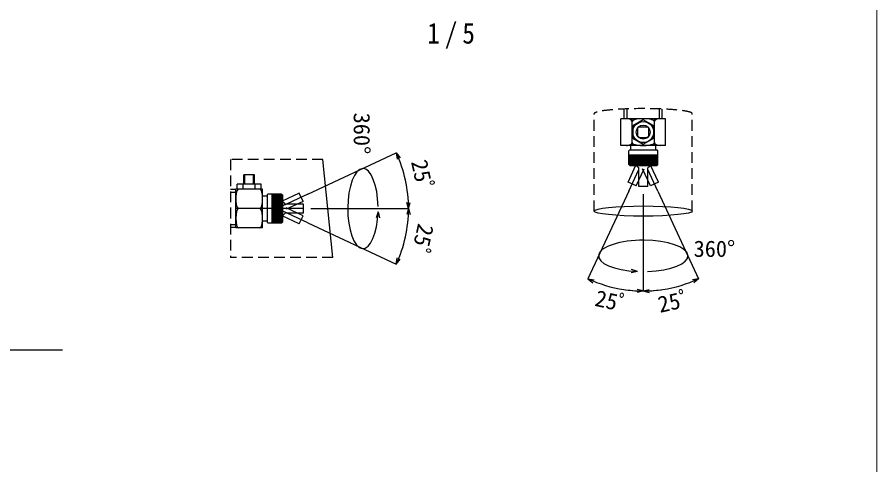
# Model space of a CAD drawing. Units: millimetres on the paper, enlarged 15 times, with parts at other scales. Extents: x -2100 to 2100, y -1470 to 1470.
# Drawn here: x 655 to 2100, y -718 to 34 of the extents above; entities that cross this region are included whole.
import ezdxf
from ezdxf.enums import TextEntityAlignment as Align

# ---------------------------------------------------------------- set-up
doc = ezdxf.new("R2010")
doc.units = ezdxf.units.MM
doc.header["$LTSCALE"] = 15
doc.linetypes.add('CHAIN2', pattern=[12, 9, -1, 1, -1])
doc.linetypes.add('DASHED1', pattern=[1.8, 1.2, -0.6])
doc.layers.add('0-0_図面枠', color=7, linetype='Continuous', lineweight=18)
doc.layers.add('0-1_ブロック', color=4, linetype='Continuous')
doc.layers.add('1-1_製品図', color=7, linetype='Continuous')
doc.styles.add('ＭＳ ゴシック', font='')
doc.styles.get('ＭＳ ゴシック').set_extended_font_data('MS Gothic')

msp = doc.modelspace()

# ---------------------------------------------------------------- linework, layer by layer
at = {"layer": '0-0_図面枠', "color": 5}
msp.add_lwpolyline([(2100, 1470), (-2100, 1470), (-2100, -1470), (2100, -1470)], close=True, dxfattribs=at)
at = {"layer": '0-1_ブロック', "color": 7, "linetype": 'CHAIN2'}
msp.add_line((731.46, -525.75), (-1640.25, -525.75), dxfattribs=at)
at = {"layer": '1-1_製品図', "linetype": 'DASHED1'}
for p, q in [((1624.97, -291.94), (1624.97, -128.41)), ((1789.97, -291.94), (1789.97, -128.41)), ((1014, -205.22), (1014, -370.22)), ((1169.01, -205.22), (1014, -205.22)), ((1186.07, -370.22), (1014, -370.22))]:
    msp.add_line(p, q, dxfattribs=at)
at = {"layer": '1-1_製品図'}
for p, q in [((1675.55, -136.77), (1675.55, -120.54)), ((1680.35, -136.77), (1680.35, -120.35)), ((1734.59, -136.77), (1734.59, -120.35)), ((1739.39, -136.77), (1739.39, -120.54)), ((1745.15, -136.77), (1669.79, -136.77)), ((1669.79, -181.77), (1669.79, -136.77)), ((1688.63, -181.77), (1688.63, -136.77)), ((1726.31, -181.77), (1726.31, -136.77)), ((1745.15, -181.77), (1745.15, -136.77)), ((1699.97, -150.27), (1698.47, -151.77)), ((1698.47, -166.77), (1698.47, -151.77)), ((1699.97, -150.27), (1714.97, -150.27)), ((1716.47, -151.77), (1714.97, -150.27)), ((1716.47, -151.77), (1716.47, -166.77)), ((1698.47, -166.77), (1699.97, -168.27)), ((1699.97, -168.27), (1714.97, -168.27)), ((1714.97, -168.27), (1716.47, -166.77)), ((1745.15, -181.77), (1669.79, -181.77)), ((1686.47, -189.27), (1686.47, -181.77)), ((1728.47, -189.27), (1728.47, -181.77)), ((1684.73, -189.27), (1683.23, -190.77)), ((1683.23, -213.87), (1683.23, -190.77)), ((1683.23, -197.37), (1731.71, -197.37)), ((1684.73, -189.27), (1730.21, -189.27)), ((1684.97, -215.37), (1684.97, -197.37)), ((1686.47, -215.37), (1686.47, -197.37)), ((1687.97, -215.37), (1687.97, -197.37)), ((1689.47, -215.37), (1689.47, -197.37)), ((1690.97, -215.37), (1690.97, -197.37)), ((1692.47, -215.37), (1692.47, -197.37)), ((1693.97, -215.37), (1693.97, -197.37)), ((1695.47, -215.37), (1695.47, -197.37)), ((1696.97, -215.37), (1696.97, -197.37)), ((1698.47, -215.37), (1698.47, -197.37)), ((1699.97, -215.37), (1699.97, -197.37)), ((1701.47, -215.37), (1701.47, -197.37)), ((1702.97, -215.37), (1702.97, -197.37)), ((1704.47, -215.37), (1704.47, -197.37)), ((1705.97, -215.37), (1705.97, -197.37)), ((1707.47, -215.37), (1707.47, -197.37)), ((1708.97, -215.37), (1708.97, -197.37)), ((1710.47, -215.37), (1710.47, -197.37)), ((1711.97, -215.37), (1711.97, -197.37)), ((1713.47, -215.37), (1713.47, -197.37)), ((1714.97, -215.37), (1714.97, -197.37)), ((1716.47, -215.37), (1716.47, -197.37)), ((1717.97, -215.37), (1717.97, -197.37)), ((1719.47, -215.37), (1719.47, -197.37)), ((1720.97, -215.37), (1720.97, -197.37)), ((1722.47, -215.37), (1722.47, -197.37)), ((1723.97, -215.37), (1723.97, -197.37)), ((1725.47, -215.37), (1725.47, -197.37)), ((1726.97, -215.37), (1726.97, -197.37)), ((1728.47, -215.37), (1728.47, -197.37)), ((1729.97, -215.37), (1729.97, -197.37)), ((1730.21, -189.27), (1731.71, -190.77)), ((1731.71, -190.77), (1731.71, -213.87)), ((1683.23, -213.87), (1684.73, -215.37)), ((1684.73, -215.37), (1730.21, -215.37)), ((1731.71, -213.87), (1730.21, -215.37)), ((1036.2, -246.69), (1036.2, -231.09)), ((1054.2, -231.09), (1036.2, -231.09)), ((1037.72, -246.69), (1037.72, -231.09)), ((1052.68, -246.69), (1052.68, -231.09)), ((1054.2, -246.69), (1054.2, -231.09)), ((1714.97, -250.77), (1714.97, -219.26)), ((1022.7, -255.8), (1014, -255.8)), ((1022.7, -320.36), (1022.7, -255.09)), ((1067.7, -255.09), (1022.7, -255.09)), ((1024.8, -255.09), (1024.8, -246.69)), ((1065.6, -246.69), (1024.8, -246.69)), ((1035, -255.09), (1035, -246.69)), ((1055.4, -255.09), (1055.4, -246.69)), ((1065.6, -255.09), (1065.6, -246.69)), ((1067.7, -320.36), (1067.7, -255.09)), ((1022.7, -260.6), (1014, -260.6)), ((1075.2, -266.72), (1067.7, -266.72)), ((1075.2, -264.98), (1076.7, -263.48)), ((1075.2, -264.98), (1075.2, -310.46)), ((1099.8, -263.48), (1076.7, -263.48)), ((1083.3, -263.48), (1083.3, -311.96)), ((1101.3, -265.22), (1083.3, -265.22)), ((1101.3, -266.72), (1083.3, -266.72)), ((1101.3, -268.22), (1083.3, -268.22)), ((1101.3, -269.72), (1083.3, -269.72)), ((1101.3, -271.22), (1083.3, -271.22)), ((1101.3, -272.72), (1083.3, -272.72)), ((1101.3, -274.22), (1083.3, -274.22)), ((1099.8, -263.48), (1101.3, -264.98)), ((1101.3, -264.98), (1101.3, -310.46)), ((1136.37, -287.72), (1022.7, -287.72)), ((1101.3, -275.72), (1083.3, -275.72)), ((1101.3, -277.22), (1083.3, -277.22)), ((1101.3, -278.72), (1083.3, -278.72)), ((1101.3, -280.22), (1083.3, -280.22)), ((1101.3, -281.72), (1083.3, -281.72)), ((1101.3, -283.22), (1083.3, -283.22)), ((1101.3, -284.72), (1083.3, -284.72)), ((1101.3, -286.22), (1083.3, -286.22)), ((1101.3, -287.72), (1083.3, -287.72)), ((1101.3, -289.22), (1083.3, -289.22)), ((1101.3, -290.72), (1083.3, -290.72)), ((1101.3, -292.22), (1083.3, -292.22)), ((1101.3, -293.72), (1083.3, -293.72)), ((1101.3, -295.22), (1083.3, -295.22)), ((1101.3, -296.72), (1083.3, -296.72)), ((1101.3, -298.22), (1083.3, -298.22)), ((1101.3, -299.72), (1083.3, -299.72)), ((1101.3, -301.22), (1083.3, -301.22)), ((1101.3, -302.72), (1083.3, -302.72)), ((1136.7, -295.22), (1105.19, -295.22)), ((1261.79, -293.08), (1258.77, -303.14)), ((1261.79, -293.08), (1264.2, -303.3)), ((1022.7, -314.84), (1014, -314.84)), ((1075.2, -308.72), (1067.7, -308.72)), ((1075.2, -310.46), (1076.7, -311.96)), ((1076.7, -311.96), (1099.8, -311.96)), ((1101.3, -304.22), (1083.3, -304.22)), ((1101.3, -305.72), (1083.3, -305.72)), ((1101.3, -307.22), (1083.3, -307.22)), ((1101.3, -308.72), (1083.3, -308.72)), ((1101.3, -310.22), (1083.3, -310.22)), ((1099.8, -311.96), (1101.3, -310.46)), ((1022.7, -319.64), (1014, -319.64)), ((1067.7, -320.36), (1022.7, -320.36)), ((1697.66, -393.37), (1687.4, -395.61)), ((1697.66, -393.37), (1687.66, -390.18))]:
    msp.add_line(p, q, dxfattribs=at)
at = {"layer": '1-1_製品図', "color": 4}
for p, q in [((1143.65, -263.73), (1292.34, -194.39)), ((1292.34, -194.39), (1299.09, -202.44)), ((1292.34, -194.39), (1294.16, -204.73)), ((1681.87, -243.43), (1695.19, -214.87)), ((1733.08, -243.43), (1719.76, -214.87)), ((1695.46, -249.77), (1708.78, -221.21)), ((1719.49, -249.77), (1706.17, -221.21)), ((1695.46, -249.77), (1681.87, -243.43)), ((1733.08, -243.43), (1719.49, -249.77)), ((1683.16, -258.41), (1614.53, -405.6)), ((1731.79, -258.41), (1800.42, -405.6)), ((1129.36, -262.12), (1100.8, -275.44)), ((1135.7, -275.71), (1129.36, -262.12)), ((1707.47, -263.8), (1707.47, -426.2)), ((1135.7, -275.71), (1107.14, -289.03)), ((1135.7, -299.73), (1107.14, -286.42)), ((1148.97, -287.72), (1313.03, -287.72)), ((1148.97, -287.72), (1313.03, -287.72)), ((1149.39, -287.72), (1241.74, -287.72)), ((1313.03, -287.72), (1310.31, -277.58)), ((1313.03, -287.72), (1310.31, -297.87)), ((1313.03, -287.72), (1315.75, -277.58)), ((1313.03, -287.72), (1315.75, -297.87)), ((1129.36, -313.33), (1100.8, -300.01)), ((1129.36, -313.33), (1135.7, -299.73)), ((1143.65, -311.72), (1292.34, -381.05)), ((1292.34, -381.05), (1294.16, -370.71)), ((1292.34, -381.05), (1299.09, -373.01)), ((1614.53, -405.6), (1622.57, -412.34)), ((1614.53, -405.6), (1624.87, -407.42)), ((1800.42, -405.6), (1790.08, -407.42)), ((1800.42, -405.6), (1792.38, -412.34)), ((1707.47, -426.2), (1697.33, -423.48)), ((1707.47, -426.2), (1717.62, -423.48)), ((1707.47, -426.2), (1717.62, -428.92))]:
    msp.add_line(p, q, dxfattribs=at)
at = {"layer": '1-1_製品図', "color": 3}
msp.add_line((1186.07, -370.22), (1169.01, -205.22), dxfattribs=at)
at = {"layer": '1-1_製品図', "linetype": 'CHAIN2'}
for p, q in [((1683.16, -258.41), (1699.97, -222.35)), ((1731.79, -258.41), (1714.97, -222.35)), ((1144.03, -263.55), (1092.19, -287.72)), ((1143.65, -311.72), (1092.19, -287.72))]:
    msp.add_line(p, q, dxfattribs=at)
at = {"layer": '1-1_製品図'}
msp.add_lwpolyline([(1707.47, -179.67), (1725.14, -169.47), (1725.14, -149.07), (1707.47, -138.87), (1689.81, -149.07), (1689.81, -169.47)], close=True, dxfattribs=at)
for points in [[(1714.97, -250.77), (1699.97, -250.77), (1699.97, -219.26)], [(1136.7, -295.22), (1136.7, -280.22), (1105.19, -280.22)]]:
    msp.add_lwpolyline(points, dxfattribs=at)
at = {"layer": '1-1_製品図', "color": 4}
msp.add_lwpolyline([(1707.47, -263.8), (1707.47, -426.2), (1697.33, -428.92)], dxfattribs=at)
at = {"layer": '1-1_製品図'}
for radius in [17.67, 11.7]:
    msp.add_circle((1707.47, -159.27), radius, dxfattribs=at)
at = {"layer": '1-1_製品図', "color": 4}
for centre, radius, start, end in [((1092.19, -287.72), 220.84, 0, 25), ((1092.19, -287.72), 220.84, 335, 0), ((1707.47, -206.27), 219.94, 245, 277.81536), ((1707.47, -206.27), 219.94, 262.18464, 295)]:
    msp.add_arc(centre, radius, start, end, dxfattribs=at)
at = {"layer": '1-1_製品図'}
for centre, start, end in [((1707.47, -206.27), 217.3729, 240), ((1707.47, -206.27), 300, 322.6271), ((1092.19, -287.72), 30, 52.6271), ((1092.19, -287.72), 307.3729, 330)]:
    msp.add_arc(centre, 15, start, end, dxfattribs=at)
at = {"layer": '1-1_製品図', "linetype": 'DASHED1'}
msp.add_ellipse((1707.47, -128.41), major_axis=(-82.5, 0), ratio=0.103451, start_param=3.1415927, end_param=6.2831853, dxfattribs=at)
at = {"layer": '1-1_製品図'}
for centre, major_axis, ratio, start_param, end_param in [((1679.21, -141.57), (-9.42, 0), 0.509554, 3.1415927, 4.712389), ((1707.47, -141.57), (-18.84, 0), 0.254777, 3.1415927, 6.2831853), ((1735.73, -141.57), (9.42, 0), 0.509554, 1.5707963, 3.1415927), ((1679.21, -176.97), (-9.42, 0), 0.509554, 1.5707963, 3.1415927), ((1707.47, -176.97), (-18.84, 0), 0.254777, 6.2831853, 9.424778), ((1735.73, -176.97), (9.42, 0), 0.509554, 3.1415927, 4.712389), ((1236.36, -287.72), (0, -67.23), 0.379441, 1.6180366, 7.7741996), ((1027.5, -271.41), (0, 16.32), 0.294191, 6.2831853, 9.424778), ((1062.9, -271.41), (0, 16.32), 0.294191, 3.1415927, 6.2831853), ((1027.5, -304.04), (0, -16.32), 0.294191, 3.1415927, 6.2831853), ((1062.9, -304.04), (0, -16.32), 0.294191, 6.2831853, 9.424778), ((1707.47, -367.3), (75.09, 0), 0.350155, 4.8073715, 10.8645136)]:
    msp.add_ellipse(centre, major_axis=major_axis, ratio=ratio, start_param=start_param, end_param=end_param, dxfattribs=at)
msp.add_ellipse((1707.47, -291.94), major_axis=(-82.5, 0), ratio=0.103451, dxfattribs=at)

# ---------------------------------------------------------------- texts
at = {"layer": '1-1_製品図', "color": 4, "style": 'ＭＳ ゴシック'}
for s, rotation, p in [('360°', 270, (1212.64, -126.65)), ('25ﾟ', 282.5, (1309.03, -210.84)), ('25ﾟ', 257.5, (1321.21, -309.69)), ('25ﾟ', 347.5, (1622.67, -458.89)), ('25ﾟ', 12.5, (1737.36, -471.07))]:
    msp.add_text(s, height=27.49, rotation=rotation, dxfattribs=at).set_placement(p, align=Align.BOTTOM_LEFT)
msp.add_text('360°', height=27.49, dxfattribs=at).set_placement((1792.15, -377.24), align=Align.BOTTOM_LEFT)
at = {"layer": '1-1_製品図', "insert": (1344.46, -19.13), "char_height": 34.84, "attachment_point": 7, "style": 'ＭＳ ゴシック'}
msp.add_mtext('\\T1.38;\\W0.9;1/5', dxfattribs=at)

doc.saveas('drawing.dxf')
